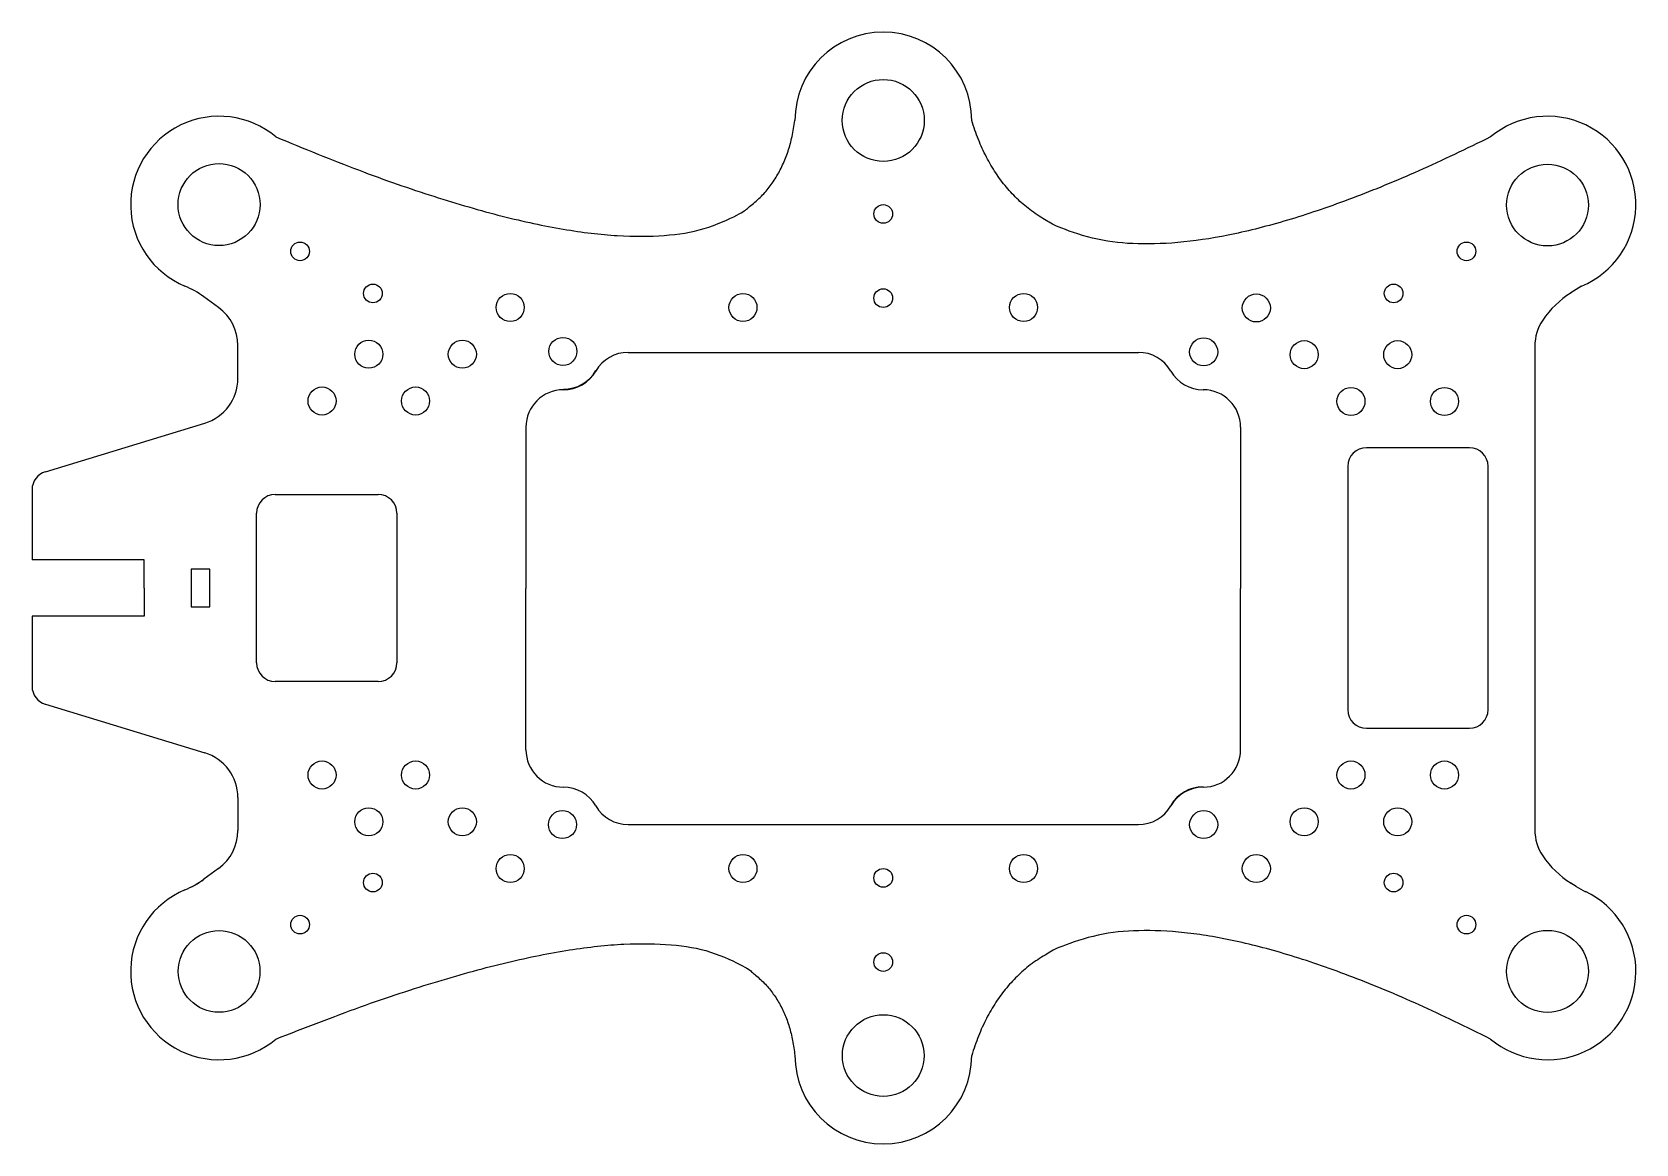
# Model space of a CAD drawing. Extents: x -91 to 80, y -59 to 59.
import ezdxf

# ---------------------------------------------------------------- set-up
doc = ezdxf.new("R2010")
doc.units = 0
doc.header["$MEASUREMENT"] = 0

msp = doc.modelspace()

# ---------------------------------------------------------------- linework, layer by layer
for p, q in [((-71.06, 30), (-72.64, 31.15)), ((74.66, 32.28), (73.52, 31.57)), ((-69, 22.41), (-69, 25.95)), ((69.66, 25.86), (69.66, -25.86)), ((-27.27, 25.2), (27.27, 25.2)), ((-34.2, 21.2), (-34.2, 21.2)), ((-89.58, 12.43), (-72.54, 17.63)), ((-38.2, 17.2), (-38.2, -0.05)), ((38.2, 17.2), (38.2, -0.05)), ((62.66, 15), (51.66, 15)), ((49.66, 13), (49.66, -13)), ((64.66, 0), (64.66, 13)), ((-91, 10.52), (-91, 3)), ((-65, 10), (-54, 10)), ((-67, 0), (-67, 8)), ((-52, 8), (-52, -8)), ((-79, 3), (-91, 3)), ((-79, 0), (-79, 3)), ((-74, 2), (-74, -2)), ((-72, 2), (-74, 2)), ((-72, 0), (-72, 2)), ((-79, 0), (-79, -3)), ((-72, -2), (-72, 0)), ((-67, -8), (-67, 0)), ((-38.2, -17.3), (-38.2, -0.05)), ((38.2, -17.3), (38.2, -0.05)), ((64.66, -13), (64.66, 0)), ((-79, -3), (-91, -3)), ((-91, -3), (-91, -10.52)), ((-74, -2), (-72, -2)), ((-54, -10), (-65, -10)), ((-89.58, -12.43), (-72.54, -17.63)), ((51.66, -15), (62.66, -15)), ((-69, -22.41), (-69, -25.95)), ((-27.27, -25.3), (27.27, -25.3)), ((-71.06, -30), (-72.64, -31.15)), ((74.09, -31.92), (73.52, -31.57))]:
    msp.add_line(p, q)
for centre, radius in [((0, 50), 4.38), ((-71.01, 41), 4.38), ((71.01, 40.95), 4.37), ((0, 40), 1), ((-62.35, 36), 1), ((62.35, 36), 1), ((-54.56, 31.5), 1), ((-39.88, 30), 1.5), ((-15, 30), 1.5), ((0, 31), 1), ((15, 30), 1.5), ((39.88, 29.95), 1.5), ((54.56, 31.5), 1), ((-55, 25), 1.5), ((-45, 25), 1.5), ((-34.25, 25.3), 1.5), ((34.25, 25.25), 1.5), ((45, 24.95), 1.5), ((55, 24.95), 1.5), ((-60, 20), 1.5), ((-50, 20), 1.5), ((50, 19.95), 1.5), ((60, 19.95), 1.5), ((-60, -20), 1.5), ((-50, -20), 1.5), ((50, -20), 1.5), ((60, -20), 1.5), ((-55, -25), 1.5), ((-45, -25), 1.5), ((-34.3, -25.3), 1.5), ((34.25, -25.3), 1.5), ((45, -25), 1.5), ((55, -25), 1.5), ((-39.88, -30), 1.5), ((-15, -30), 1.5), ((15, -30), 1.5), ((39.88, -30), 1.5), ((-54.56, -31.5), 1), ((0, -31), 1), ((54.56, -31.5), 1), ((-62.35, -36), 1), ((62.35, -36), 1), ((-71.01, -41), 4.37), ((71.01, -41), 4.38), ((0, -40), 1), ((0, -50), 4.37)]:
    msp.add_circle(centre, radius)
for centre, radius, start, end in [((0, 50), 9.45, 0, 180), ((-71.01, 41), 9.45, 49.9207, 247.3201), ((71.01, 41), 9.45, 292.6799, 130.0793), ((-78.51, 23.05), 10, 54.036, 67.3201), ((-73.82, 29.53), 2, 53.9732, 54.036), ((78.83, 23.09), 10, 122.0437, 146.3695), ((-74, 25.95), 5, 0, 53.9732), ((74.66, 25.86), 5, 146.3695, 180), ((-27.27, 21.2), 4, 90, 150), ((27.27, 21.2), 4, 30, 90), ((-74, 22.41), 5, 286.9635, 0), ((-34.2, 25.25), 4, 270, 330), ((-34.2, 25.2), 4, 270, 330), ((34.2, 25.2), 4, 210, 270), ((-34.2, 17.2), 4, 90, 180), ((34.2, 17.2), 4, 0, 90), ((51.66, 13), 2, 90, 180), ((62.66, 13), 2, 0, 90), ((-89, 10.52), 2, 106.9635, 180), ((-65, 8), 2, 90, 180), ((-54, 8), 2, 0, 90), ((-65, -8), 2, 180, 270), ((-54, -8), 2, 270, 360), ((-89, -10.52), 2, 180, 253.0365), ((51.66, -13), 2, 180, 270), ((62.66, -13), 2, 270, 360), ((-74, -22.41), 5, 0, 73.0365), ((-34.2, -17.3), 4, 180, 270), ((34.2, -17.3), 4, 270, 360), ((-34.2, -25.3), 4, 30, 90), ((34.2, -25.25), 4, 90, 150), ((34.2, -25.3), 4, 90, 150), ((-27.27, -21.3), 4, 210, 270), ((27.27, -21.3), 4, 270, 330), ((-74, -25.95), 5, 306.0268, 0), ((74.66, -25.86), 5, 180, 213.6305), ((78.83, -23.09), 10, 213.6305, 237.9563), ((-71.01, -41), 9.45, 112.6799, 310.0793), ((-78.51, -23.05), 10, 292.6799, 306.0831), ((-78.51, -23.05), 10, 292.6799, 305.964), ((-73.82, -29.53), 2, 305.964, 306.0268), ((71.01, -41), 9.45, 229.9207, 64.4795), ((79.39, -23.45), 10, 237.9563, 244.4795), ((0, -50), 9.45, 180, 0)]:
    msp.add_arc(centre, radius, start, end)
for points in [[(-64.93, 48.23), (-12.56, 26.13), (-9.45, 50)], [(64.93, 48.23), (17.26, 24.5), (9.45, 50)], [(64.93, -48.23), (17.26, -24.19), (9.45, -50)], [(-64.93, -48.23), (-11.84, -26.98), (-9.45, -50)]]:
    msp.add_open_spline(points, degree=2)

doc.saveas('drawing.dxf')
